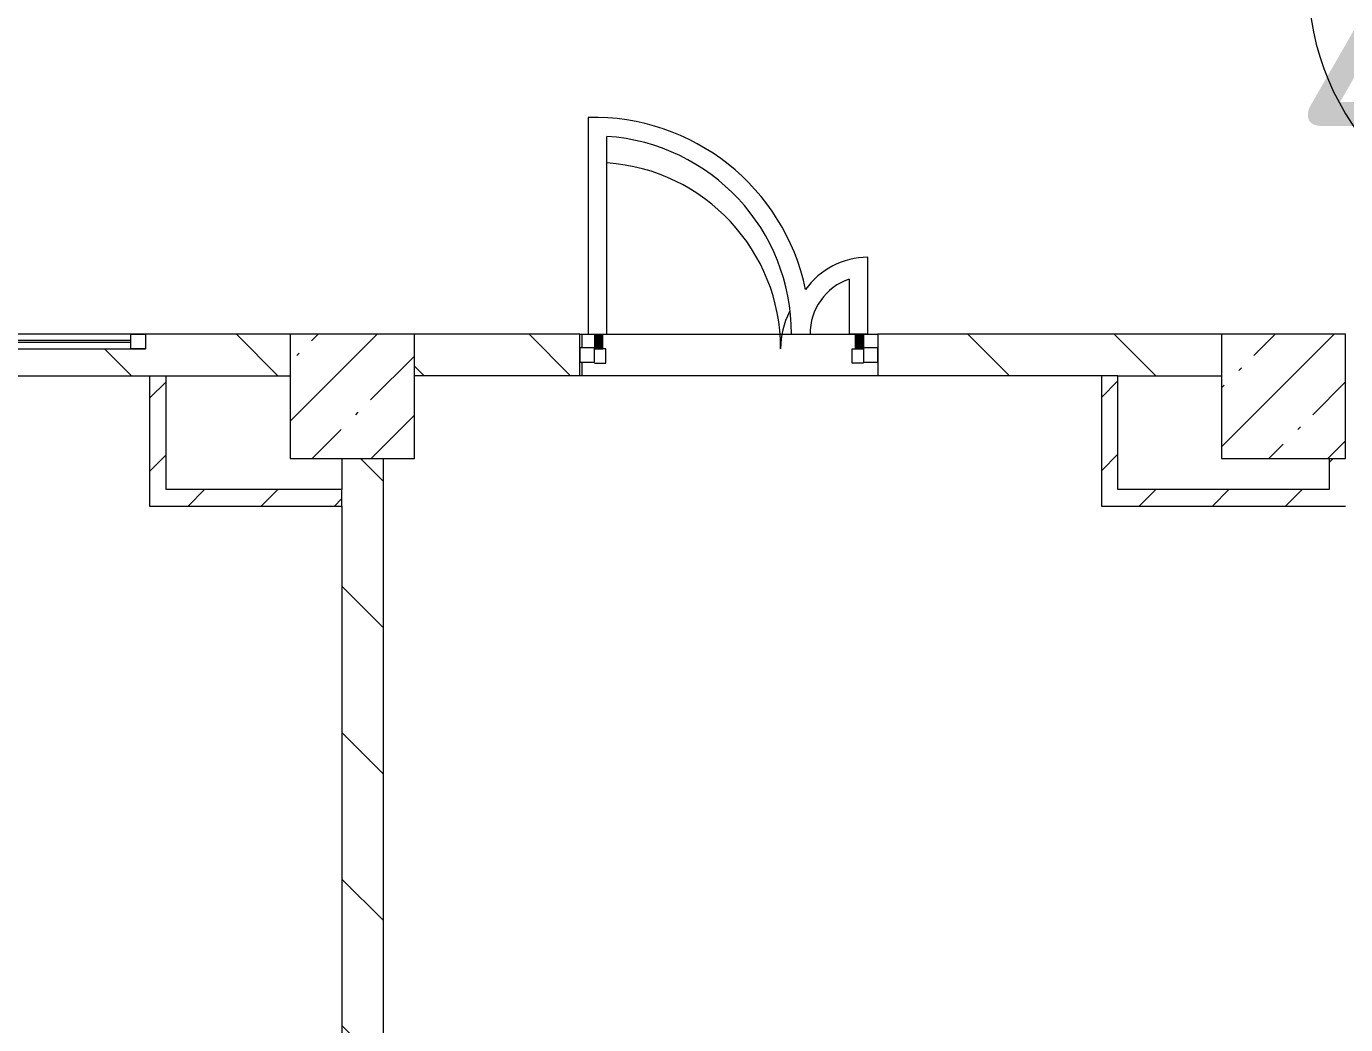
# Model space of a CAD drawing. Header units: millimetres. Extents: x 39815 to 261742, y -8553 to 29000.
# Drawn here: x 145617 to 151992, y 4565 to 9388 of the extents above; entities that cross this region are included whole.
import ezdxf

# ---------------------------------------------------------------- set-up
doc = ezdxf.new("R2010")
doc.units = ezdxf.units.MM
for name, color, linetype, lineweight in [('A-AREA-IDEN', 7, 'Continuous', 9), ('A-GLAZ-2', 7, 'Continuous', 5), ('A-GLAZ-CWMG-2', 7, 'Continuous', 5), ('A-WALL-2', 7, 'Continuous', 9), ('I-WALL-3', 7, 'Continuous', 5), ('S-COLS', 7, 'Continuous', 5)]:
    doc.layers.add(name, color=color, linetype=linetype, lineweight=lineweight)
for name, color, linetype, lineweight, true_color in [('A-DETL-GENF-4', 7, 'Continuous', 5, 0xaaaaaa), ('A-DOOR-2', 7, 'Continuous', 5, 0xaaaaaa), ('A-DOOR-3', 7, 'Continuous', 5, 0xe2e2e2), ('A-FLOR-1', 7, 'Continuous', 5, 0xaaaaaa)]:
    doc.layers.add(name, color=color, linetype=linetype, lineweight=lineweight, true_color=true_color)
doc.styles.add('GOST Common_3', font='GOST_Common.ttf', dxfattribs={"width": 0.9, "height": 1250})
pattern_1 = [(135, (134731.94, 0), (-353.553, -353.553), [])]
pattern_2 = [(45, (134731.94, 0), (-176.7767, 176.7767), [])]

# ---------------------------------------------------------------- blocks, each defined once
blk = doc.blocks.new('BSC_Колонна _Прямоугольная - 600х600-20441433-Общий план 2 этажа с размещением фрагментов 2_8-2_11')
at = {"layer": 'S-COLS'}
h = blk.add_hatch(dxfattribs=at)
h.set_pattern_fill('FP_166', color=256, style=0, pattern_type=2)
h.set_pattern_definition([(45, (-12460, -7600), (-285.123, 285.123), []), (45, (-12174.88, -7600), (-285.123, 285.123), [504.031, -100.806, 16.764, -84.042])])
h.paths.add_polyline_path([(-300, -300), (300, -300), (300, 300), (-300, 300)])
for p, q in [((300, 300), (-300, 300)), ((-300, 300), (-300, -300)), ((300, -300), (300, 300)), ((-300, -300), (300, -300))]:
    blk.add_line(p, q, dxfattribs=at)
blk = doc.blocks.new('BSC_Колонна _Прямоугольная - 600х600-V228-Общий план 2 этажа с размещением фрагментов 2_8-2_11')
at = {"layer": 'S-COLS'}
h = blk.add_hatch(dxfattribs=at)
h.set_pattern_fill('FP_167', color=256, style=0, pattern_type=2)
h.set_pattern_definition([(45, (-16960, -7600), (-285.123, 285.123), []), (45, (-16674.88, -7600), (-285.123, 285.123), [504.031, -100.806, 16.764, -84.042])])
h.paths.add_polyline_path([(-300, -300), (300, -300), (300, 300), (-300, 300)])
for p, q in [((300, 300), (-300, 300)), ((-300, 300), (-300, -300)), ((300, -300), (300, 300)), ((-300, -300), (300, -300))]:
    blk.add_line(p, q, dxfattribs=at)
blk = doc.blocks.new('120_Окно_СКБ_1Ст - 120_Окно_СКБ_1Ст 400х800 EI30-24230873-Общий план 2 этажа с размещением фрагментов 2_8-2_11')
at = {"layer": 'A-GLAZ-2'}
for p, q in [((-400, 30), (-400, 100)), ((-400, 100), (-330, 100)), ((400, 100), (-400, 100)), ((-330, 100), (-330, 30)), ((330, 70), (-330, 70)), ((330, 30), (330, 100)), ((330, 100), (400, 100)), ((400, 100), (400, 30)), ((-330, 30), (-400, 30)), ((-400, 30), (400, 30)), ((330, 60), (-330, 60)), ((400, 30), (330, 30))]:
    blk.add_line(p, q, dxfattribs=at)
blk = doc.blocks.new('Прямоугольный импост - 50 x 70 мм-31927764-Общий план 2 этажа с размещением фрагментов 2_8-2_11')
at = {"layer": 'A-GLAZ-CWMG-2'}
for p, q in [((-70, 35), (0, 35)), ((-70, -35), (-70, 35)), ((0, 35), (0, -35)), ((0, -35), (-70, -35))]:
    blk.add_line(p, q, dxfattribs=at)
blk = doc.blocks.new('Дверь_Витражная_остекление_ - ДВН_ДАО_Главный вход_1200 в свету Д-22 _п_-31928779-Общий план 2 этажа с размещением фрагментов 2_8-2_11')
at = {"layer": 'A-DOOR-3'}
for points in [[(-610, 30), (-610, 100), (-650, 100), (-650, 30)], [(650, 30), (650, 103), (610, 103), (610, 30)]]:
    blk.add_hatch(color=256, dxfattribs=at).paths.add_polyline_path(points)
at = {"layer": 'A-DETL-GENF-4'}
for p, q in [((-650, 100), (-650, 35)), ((-610, 30), (-610, 100)), ((610, 103), (610, 30)), ((650, 35), (650, 103)), ((-650, 30), (-610, 30)), ((-595, 30), (-650, 30)), ((-595, -40), (-595, 30)), ((595, -40), (595, 30)), ((595, 30), (650, 30)), ((610, 30), (650, 30)), ((-650, -40), (-595, -40)), ((650, -40), (595, -40))]:
    blk.add_line(p, q, dxfattribs=at)
at = {"layer": 'A-DOOR-2'}
for p, q in [((-650, 100), (-650, 35)), ((650, 103), (650, 35))]:
    blk.add_line(p, q, dxfattribs=at)
for centre, radius, start, end in [((-650, 30), 900, 360, 86.09721), ((650, 30), 400, 153.34415, 180)]:
    blk.add_arc(centre, radius, start, end, dxfattribs=at)
blk = doc.blocks.new('Прямоугольный импост - 50 x 70 мм-31701779-Общий план 2 этажа с размещением фрагментов 2_8-2_11')
at = {"layer": 'A-GLAZ-CWMG-2'}
for p, q in [((0, 35), (-70, 35)), ((-70, 35), (-70, -35)), ((0, -35), (0, 35)), ((-70, -35), (0, -35))]:
    blk.add_line(p, q, dxfattribs=at)
blk = doc.blocks.new('Марка_Помещения - Номер-25198446-Общий план 2 этажа с размещением фрагментов 2_8-2_11')
at = {"layer": 'A-AREA-IDEN'}
for start, end in [(360, 180), (180, 360)]:
    blk.add_arc((0, 0), 2.5, start, end, dxfattribs=at)

msp = doc.modelspace()

# ---------------------------------------------------------------- hatches: boundary and pattern name
at = {"layer": 'I-WALL-3'}
h = msp.add_hatch(dxfattribs=at)
h.set_pattern_fill('FP_72', color=256, style=0, pattern_type=2)
h.set_pattern_definition(pattern_1)
h.paths.add_polyline_path([(146891.9, 7700), (146891.9, 7900), (146191.9, 7900), (146191.9, 7830), (145391.9, 7830), (145391.9, 7900), (142991.9, 7900), (142991.9, 7700), (146467.4, 7700)])
h.paths.add_polyline_path([(151391.9, 7700), (151391.9, 7900), (149731.9, 7900), (149731.9, 7700), (150901, 7700)])
h.paths.add_polyline_path([(148291.9, 7700), (148291.9, 7900), (147491.9, 7900), (147491.9, 7700), (148130, 7700)])
h.paths.add_polyline_path([(141479.5, 7700), (142391.9, 7700), (142391.9, 7900), (141261.9, 7900), (141261.9, 7700)])
h.paths.add_polyline_path([(138461.9, 7700), (138761.9, 7700), (138761.9, 7900), (138461.9, 7900)])
h = msp.add_hatch(dxfattribs=at)
h.set_pattern_fill('FP_73', color=256, style=0, pattern_type=2)
h.set_pattern_definition(pattern_2)
h.paths.add_polyline_path([(146291.9, 7070), (146291.9, 7700), (146211.9, 7700), (146211.9, 7070)])
h = msp.add_hatch(dxfattribs=at)
h.set_pattern_fill('FP_73', color=256, style=0, pattern_type=2)
h.set_pattern_definition(pattern_2)
h.paths.add_polyline_path([(150891.9, 7070), (150891.9, 7700), (150811.9, 7700), (150811.9, 7070)])
h = msp.add_hatch(dxfattribs=at)
h.set_pattern_fill('FP_72', color=256, style=0, pattern_type=2)
h.set_pattern_definition(pattern_1)
h.paths.add_polyline_path([(147141.9, 500), (147341.9, 500), (147341.9, 7300), (147141.9, 7300), (147141.9, 696.2)])
h = msp.add_hatch(dxfattribs=at)
h.set_pattern_fill('FP_73', color=256, style=0, pattern_type=2)
h.set_pattern_definition(pattern_2)
h.paths.add_polyline_path([(151991.9, 7150), (151991.9, 7300), (151911.9, 7300), (151911.9, 7150)])
h = msp.add_hatch(dxfattribs=at)
h.set_pattern_fill('FP_73', color=256, style=0, pattern_type=2)
h.set_pattern_definition(pattern_2)
h.paths.add_polyline_path([(147141.9, 7070), (147141.9, 7150), (146291.9, 7150), (146291.9, 7070), (146467.4, 7070)])
h = msp.add_hatch(dxfattribs=at)
h.set_pattern_fill('FP_73', color=256, style=0, pattern_type=2)
h.set_pattern_definition(pattern_2)
h.paths.add_polyline_path([(150891.9, 7070), (151991.9, 7070), (151991.9, 7150), (150891.9, 7150)])

# ---------------------------------------------------------------- linework, layer by layer
at = {"layer": 'A-FLOR-1'}
for p, q in [((148332.2, 8947.6), (148332.2, 7900)), ((148422.2, 7900), (148422.2, 8855.9)), ((149683.2, 7903), (149683.2, 8272)), ((149593.2, 8167.1), (149593.2, 7903)), ((148291.9, 7900), (149731.9, 7900)), ((148301.2, 7900), (148301.2, 7835)), ((149593.2, 7903), (149683.2, 7903)), ((148301.2, 7765), (148301.2, 7700))]:
    msp.add_line(p, q, dxfattribs=at)
for centre, radius, start, end in [((148359.2, 7903), 1045, 11.78406, 91.48467), ((148359.2, 7903), 955, 359.82001, 86.22206), ((149683.2, 7903), 369, 90, 144.66492), ((149683.2, 7903), 279, 108.81906, 180.6161)]:
    msp.add_arc(centre, radius, start, end, dxfattribs=at)
at = {"layer": 'A-WALL-2'}
for p, q in [((150891.9, 7700), (150811.9, 7700)), ((147141.9, 7070), (147141.9, 7150))]:
    msp.add_line(p, q, dxfattribs=at)
at = {"layer": 'I-WALL-3'}
for p, q in [((146891.9, 7900), (146191.9, 7900)), ((148291.9, 7900), (147491.9, 7900)), ((148291.9, 7700), (148291.9, 7900)), ((151391.9, 7900), (149731.9, 7900)), ((149731.9, 7900), (149731.9, 7700)), ((145371.9, 7700), (146891.9, 7700)), ((146211.9, 7700), (146211.9, 7070)), ((146291.9, 7150), (146291.9, 7700)), ((150811.9, 7700), (147491.9, 7700)), ((150811.9, 7700), (150811.9, 7070)), ((150891.9, 7700), (151391.9, 7700)), ((150891.9, 7150), (150891.9, 7700)), ((147141.9, 7300), (147141.9, 7150)), ((147341.9, 500), (147341.9, 7300)), ((151911.9, 7300), (151911.9, 7150)), ((147141.9, 7150), (146291.9, 7150)), ((151911.9, 7150), (150891.9, 7150)), ((146211.9, 7070), (147141.9, 7070)), ((147141.9, 7070), (147141.9, 500)), ((150811.9, 7070), (151991.9, 7070))]:
    msp.add_line(p, q, dxfattribs=at)

# ---------------------------------------------------------------- block references
at = {"layer": 'A-AREA-IDEN', "xscale": 499.9999999999995, "yscale": 499.9999999999995, "zscale": 499.9999999999995}
msp.add_blockref('Марка_Помещения - Номер-25198446-Общий план 2 этажа с размещением фрагментов 2_8-2_11', (153060.8, 9613.8), dxfattribs=at)
at = {"layer": 'A-DOOR-2'}
msp.add_blockref('Дверь_Витражная_остекление_ - ДВН_ДАО_Главный вход_1200 в свету Д-22 _п_-31928779-Общий план 2 этажа с размещением фрагментов 2_8-2_11', (149011.9, 7800), dxfattribs=at)
at = {"layer": 'A-GLAZ-2'}
msp.add_blockref('120_Окно_СКБ_1Ст - 120_Окно_СКБ_1Ст 400х800 EI30-24230873-Общий план 2 этажа с размещением фрагментов 2_8-2_11', (145791.9, 7800), dxfattribs=at)
at = {"layer": 'A-GLAZ-CWMG-2', "rotation": 180}
msp.add_blockref('Прямоугольный импост - 50 x 70 мм-31701779-Общий план 2 этажа с размещением фрагментов 2_8-2_11', (148291.9, 7800), dxfattribs=at)
at = {"layer": 'A-GLAZ-CWMG-2', "extrusion": (0, 0, -1), "rotation": 180}
msp.add_blockref('Прямоугольный импост - 50 x 70 мм-31927764-Общий план 2 этажа с размещением фрагментов 2_8-2_11', (-149731.9, 7800), dxfattribs=at)
at = {"layer": 'S-COLS'}
for name, p in [('BSC_Колонна _Прямоугольная - 600х600-20441433-Общий план 2 этажа с размещением фрагментов 2_8-2_11', (147191.9, 7600)), ('BSC_Колонна _Прямоугольная - 600х600-V228-Общий план 2 этажа с размещением фрагментов 2_8-2_11', (151691.9, 7600))]:
    msp.add_blockref(name, p, dxfattribs=at)

# ---------------------------------------------------------------- texts
at = {"layer": 'A-AREA-IDEN', "insert": (151732.1, 10156.6), "char_height": 1250, "width": 3318.986, "attachment_point": 1, "style": 'GOST Common_3'}
msp.add_mtext('2.27', dxfattribs=at)

doc.saveas('drawing.dxf')
